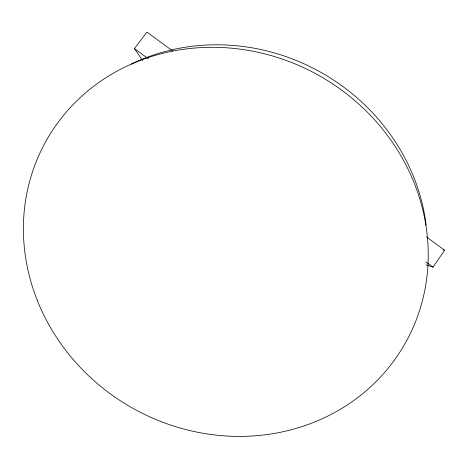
<?xml version="1.0" encoding="UTF-8"?>
<svg xmlns="http://www.w3.org/2000/svg" width="468" height="468" viewBox="0 0 468 468"><rect width="100%" height="100%" fill="white"/><g stroke="black" fill="none" stroke-linecap="round" stroke-linejoin="round"><path stroke-width="0.7" d="M426.137 264.835L433.017 267.129L444.6 250.24L426.33 236.849M142.588 60.495L134.404 48.549L146.975 32.122L172.908 51.129M443.208 249.836L444.6 250.24M134.404 48.549L148.537 58.898M425.95 261.957L433.017 267.129M131.087 64.192A201.579 187.024 29.7 0 1 426.167 225.278M37.323 300.462A206.101 190.64 29.7 0 0 383.947 373.207A206.101 190.64 29.7 0 0 256.16 51.889A206.101 190.64 29.7 0 0 37.323 300.462"/></g></svg>
